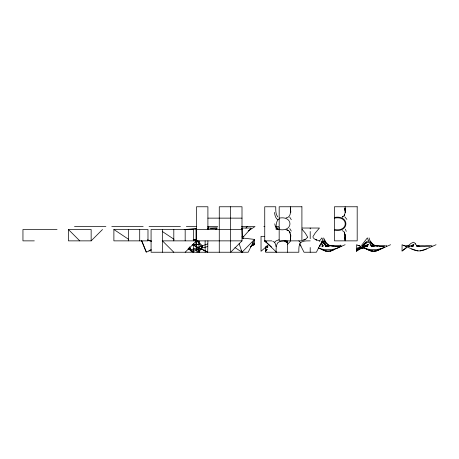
<?xml version="1.0" encoding="UTF-8"?>
<svg xmlns="http://www.w3.org/2000/svg" width="459" height="459" viewBox="0 0 459 459"><rect width="100%" height="100%" fill="white"/><g stroke="black" fill="none" stroke-linecap="round" stroke-linejoin="round"><path stroke-width="0.69" d="M345.134 238.037L345.139 239.449L345.214 236.637L345.139 240.866L344.95 234.061L345.076 235.387L344.33 232.111L344.726 233.12L343.814 231.508L342.276 230.63M290.541 206.768C290.467 210.698 291.488 217.359 285.997 217.916M342.202 217.038C346.304 215.512 344.801 210.147 345.139 206.768M290.518 210.997L290.541 208.191L290.759 212.23L290.541 208.191L290.622 210.945M345.116 210.985L345.134 209.597M340.871 246.598L340.899 245.238L329.769 245.783M386.335 246.598L386.363 245.267M431.799 246.598L431.833 245.267M241.945 229.454L242.002 228.031L251.257 228.031L242.421 237.957L242.002 237.957L254.527 239.409L254.527 243.528L250.287 247.011M345.082 235.289L345.139 239.443L345.116 236.672M345.231 236.643L345.369 235.306M356.586 249.65C357.291 245.41 362.799 247.889 365.421 248.474C371.761 250.505 378.664 249.925 384.74 247.298M322.723 244.848L322.775 246.122L322.723 244.848L322.734 246.03L322.132 246.162L322.843 245.972M365.731 246.162L366.701 245.06L368.365 244.71M196.762 238.158L196.24 239.409L196.24 246.552L196.991 252.232L202.293 247.883L202.293 245.823L197.479 240.889M344.336 215.42L344.692 214.588M312.918 236.712L315.172 233.063L319.453 228.031L302.108 228.031M202.293 245.823L199.126 252.232L196.033 246.552L196.033 228.766M408.298 246.162C410.667 246.793 411.689 244.854 413.829 244.71M307.421 237.406L306.119 238.852L303.772 240.068L305.132 239.466L302.441 240.476M415.12 244.177L414.999 243.127L413.387 242.22L410.989 243.385L407.466 246.42M319.194 241.377L321.885 237.9L324.559 243.809M361.468 245.508L367.349 237.9L370.04 243.838M245.938 228.152L247.183 226.551M275.968 246.684L275.572 244.24L274.597 242.329L276.106 240.866L279.032 239.713M215.759 229.603L217.153 228.031L207.904 228.031L207.967 229.454M362.696 245.576L366.511 241.738L363.31 244.641M287.472 244.417L290.312 241.4M319.412 245.99L322.063 242.788L322.327 241.497L320.743 243.672L316.383 252.232L304.019 252.232L299.664 243.672M91.146 240.866L91.146 229.5L68.414 229.5L68.414 240.866L91.146 240.866L102.512 229.5M185.172 252.232L196.538 240.866L196.538 206.768L207.904 206.768L207.904 229.5M219.27 252.232L219.27 206.768L242.002 206.768L242.002 240.866L230.636 252.232L230.636 206.768M359.948 248.417L357.389 250.849M358.972 249.323L359.77 248.554M359.018 249.266L359.81 248.526M362.002 246.42L366.643 242.691L367.923 242.22L368.761 242.547M265.658 248.474L267.781 246.598M358.129 249.662L358.972 248.927M360.625 247.671L356.586 250.998L360.493 248.095M406.089 247.671L402.055 250.998L402.055 244.716L412.079 249.151C416.428 251.498 421.678 251.498 426.021 249.151L436.05 244.716M277.259 216.889L277.569 216.625C275.44 213.819 275.813 210.09 275.75 206.768L264.74 206.768L264.74 240.51M362.008 246.196L366.643 242.691M268.779 244.475L261.033 251.285L261.033 236.333L264.367 236.333M266.748 249.478L265.658 250.356L267.471 249.271M402.055 250.998L406.812 247.51M265.658 251.291L266.708 250.494M359.076 248.853L360.103 248.095M412.71 246.213L411.843 246.202L413.347 246.081L413.639 245.215M360.636 247.258L356.586 249.765L359.563 248.153M360.063 248.514L358.68 249.461L360.206 248.669L359.007 249.191L361.273 248.422L359.506 248.898L362.467 248.491L360.166 248.658L362.593 248.514L360.935 248.571M403.105 245.685L404.431 245.301L406.301 246.598M248.193 230.946L255.026 226.551L241.48 226.551M321.053 241.612L322.453 240.763L324.404 244.096M279.066 219.201L277.879 219.907C275.796 222.638 276.163 226.264 276.106 229.5L279.078 229.5M357.905 245.513L359.231 245.381L360.837 246.598L356.586 244.716L356.586 251.618M322.057 246.087L322.717 245.324L322.063 246.093L322.379 246.236M194.157 244.968L195.408 244.412L198.913 244.492M148.877 250.648L150.833 249.782M151.487 249.92L146.26 252.232L141.67 240.975M192.332 251.962L199.011 249.013M252.88 244.871L254.188 244.291L254.188 244.716L250.918 246.162M330.245 251.291L345.116 244.716M375.709 251.291L390.586 244.716M342.276 217.004L343.108 216.648M377.304 250.591L373.586 251.618L369.868 250.591M381.022 248.944C376.558 251.406 371.124 251.63 366.615 249.151M426.491 248.944L420.117 250.941M322.086 246.144L322.792 245.462L323.291 245.789M380.557 249.151L374.647 250.941M199.16 248.944L196.027 250.006M198.695 249.151L196.894 249.816M367.154 241.319L367.923 241.009L368.302 241.319M334.496 249.415C330.583 251.4 325.947 251.509 322.011 249.53M331.306 250.821L328.122 251.647L324.932 250.821M359.007 249.191L359.758 248.904M334.232 249.53L330.245 250.821M190.158 250.115L190.588 249.96M191.013 249.811L191.443 249.656M191.873 249.507L192.298 249.357M192.728 249.203L193.159 249.053M193.583 248.898L194.014 248.749M194.438 248.6L194.868 248.445M195.299 248.296L195.723 248.141M196.154 247.992L196.584 247.843M197.009 247.688L197.439 247.539M197.869 247.384L198.294 247.235M198.724 247.085L199.149 246.931M199.579 246.781L200.009 246.632M200.434 246.477L200.864 246.328M201.294 246.173L201.719 246.024M202.149 245.875L202.58 245.72M203.004 245.571L203.435 245.416M203.865 245.267L204.289 245.117M204.72 244.963L205.144 244.813M205.575 244.658L206.005 244.509M206.43 244.36L206.86 244.205M207.29 244.056L207.715 243.901M338.742 247.533C332.322 250.327 325.092 250.384 318.506 248.101M367.424 244.767L365.651 246.162L367.24 246.208M251.463 245.582L254.188 244.716L252.766 244.687M413.347 246.081L411.08 246.104M363.798 246.156L363.333 246.299L364.303 246.093M190.353 250.746L190.795 250.643M191.237 250.534L191.678 250.43M192.12 250.321L192.562 250.218M193.004 250.109L193.446 250.006M193.887 249.897L194.329 249.794M194.771 249.685L195.213 249.581M195.66 249.472L196.102 249.369M196.544 249.26L196.986 249.157M197.427 249.048L197.869 248.944M198.311 248.835L198.753 248.732M199.195 248.623L199.636 248.52M200.078 248.411L200.52 248.308M200.962 248.199L201.403 248.095M201.845 247.986L202.287 247.883L196.033 239.409M202.729 247.774L203.171 247.671M203.612 247.562L204.06 247.458M204.502 247.349L204.944 247.246M205.385 247.143L205.827 247.034M206.269 246.931L206.711 246.822M207.152 246.718L207.594 246.609M327.508 246.202L328.575 245.944L327.147 246.185M193.48 244.859L195.408 244.412M326.865 246.317L328.575 245.944M362.438 246.024L367.246 246.093M373.993 245.99L372.593 246.248L373.844 246.024L372.892 246.213M418.356 246.213L419.308 246.024L418.057 246.248L430.892 245.33M372.788 246.259L373.804 246.076L371.733 246.167L372.691 246.242L372.197 246.219M372.415 246.03L376.581 245.835L383.523 246.896M372.742 246.282L373.729 246.11L372.146 246.213L372.714 246.231M418.212 246.282C422.188 245.353 426.176 247.217 430.181 246.466M328.323 246.058L327.106 246.202M419.193 246.11L417.202 246.167L416.296 245.399L416.892 246.116L415.292 243.574M373.075 246.156L373.5 246.087L372.295 246.271L374.326 246.035L372.26 246.15M418.539 246.156L418.964 246.087L417.191 246.139L418.66 246.225L418.029 246.225M326.957 245.99L331.186 245.754L339.809 247.062M328.386 246.03L327.215 246.144L328.644 246.156L325.5 245.846L326.292 245.955L325.196 244.762L326.257 245.972L325.5 245.846L326.338 246.087M341.1 246.104L337.508 246.603L334.846 246.449M372.077 246.099L372.851 246.001L371.853 246.122M193.635 239.707L193.187 239.759L193.629 239.724M194.541 239.592L194.088 239.65L194.53 239.615M195.442 239.483L194.989 239.541L195.431 239.512M195.895 239.426L196.343 239.374L195.878 239.455M363.144 245.886L364.188 245.772L363.591 245.835M375.25 245.806L385.428 245.33M384.717 246.466L379.633 246.46M285.768 240.723L287.472 241.577C284.356 240.47 280.615 240.682 277.879 242.645C275.796 245.37 276.163 249.002 276.106 252.232M185.488 229.42L185.046 229.448L185.522 229.437M185.924 229.391L186.365 229.362M186.807 229.339L187.249 229.311M187.691 229.282L188.127 229.253M188.569 229.23L189.01 229.202M189.452 229.173L189.894 229.144M190.336 229.121L190.772 229.093M191.214 229.064L191.655 229.035M192.097 229.012L192.539 228.984M192.975 228.955L193.417 228.926M193.859 228.903L194.3 228.875M194.742 228.846L195.184 228.817M195.62 228.794L196.062 228.766M367.544 244.687L367.923 244.699M185.975 229.42L186.429 229.397M186.882 229.38L187.335 229.357M187.788 229.339L188.242 229.316M188.695 229.299L189.148 229.276M189.601 229.259L190.055 229.236M190.508 229.219L190.955 229.196M191.409 229.179L191.862 229.156M192.315 229.139L192.769 229.116M193.222 229.098L193.675 229.075M194.128 229.058L194.582 229.035M195.035 229.018L195.488 228.995M195.941 228.978L196.395 228.955M210.44 228.335L210.893 228.312M211.347 228.289L211.8 228.272M212.253 228.249L212.706 228.232M213.16 228.209L213.613 228.192M214.06 228.169L214.514 228.152M214.967 228.129L215.42 228.112M215.873 228.089L216.327 228.071M216.78 228.048L217.153 228.031M409.359 246.242L409.83 246.225M372.679 246.162L373.391 246.133M366.127 246.11L366.81 246.202L365.507 246.001M367.148 246.15L365.479 246.035L367.143 246.15L366.534 246.133M334.456 217.451C349.695 214.542 349.695 233.092 334.456 230.183M207.904 218.134L242.002 218.134M279.175 218.134C293.519 215.328 293.519 232.306 279.175 229.5M334.456 218.134C348.8 215.328 348.8 232.306 334.456 229.5M74.501 226.551L105.88 226.551M111.784 226.551L143.162 226.551M149.072 226.551L180.45 226.551M186.36 226.551L196.343 226.551M207.755 226.551L217.738 226.551M263.805 226.551L264.849 226.551M276.92 226.551L278.636 226.551M275.394 226.66L276.106 226.66L277.879 229.5L275.394 226.66L274.752 223.837M277.259 228.031L279.571 228.031M57.048 229.5L22.95 229.5L22.95 240.866L34.316 240.866M113.884 229.5L147.982 229.5L147.982 240.866L113.884 240.866L113.884 229.5L128.577 239.3M196.538 229.5L242.002 229.5M241.899 236.333L243.322 236.333M162.188 240.866L242.002 240.866M271.843 240.866L264.74 240.866L276.548 252.232M310.204 240.866C306.968 240.923 303.342 240.556 300.611 242.645C298.528 245.37 298.895 249.002 298.838 252.232L265.623 252.232M193.709 252.232L151.074 252.232L151.074 229.5L193.446 229.5L193.446 240.866M194.163 252.232L194.622 252.232M195.075 252.232L195.528 252.232M195.982 252.232L196.441 252.232M196.894 252.232L197.347 252.232M197.8 252.232L198.259 252.232M198.713 252.232L248.187 252.232L254.527 239.409L242.002 252.232L234.951 247.527M327.215 246.144L328.65 246.156M192.367 244.412L198.77 244.532M412.704 246.208L410.971 246.001M408.849 245.651L406.117 245.496M362.478 245.628L363.385 245.651M417.61 246.213L418.155 246.242M325.833 246.087L326.94 246.144M411.654 246.173L412.302 246.225L411.591 246.11M366.184 246.173L366.833 246.225M376.099 245.995L377.964 246.231M366.42 246.001L365.622 245.881M417.988 250.941L411.614 248.944M331.404 245.99L333.486 246.305M372.524 250.941L366.15 248.944M367.699 244.71L368.015 244.836M413.427 244.762L413.008 244.687L413.651 245.255M362.157 247.441L360.814 247.189L362.185 247.493M188.161 249.03L190.967 249.61M285.997 229.718L288.235 230.384L287.139 229.953L289.015 231.026L290.088 232.902L289.658 231.801L290.478 235.324L290.541 240.866M371.124 245.926L371.52 246.018M364.75 246.122L365.117 246.202M370.797 245.726L371.124 245.806M362.702 247.619L365.45 248.308M363.7 247.803L365.404 248.216M325.993 250.821L321.748 249.415M147.459 239.839L151.579 240.998M147.459 240.264L151.579 241.423M326.257 246.162L325.477 245.938L326.137 246.122L325.006 244.888M319.407 240.9L315.276 239.466L316.635 240.068L314.289 238.852L312.981 237.406M252.84 243.89L254.188 244.291M193.25 239.696L199.304 241.497M321.489 243.654L322.413 244.045M361.91 247.068L362.467 247.315M362.96 247.533L371.463 251.291M318.557 248.003L325.993 251.291M243.695 238.542L242.421 237.957L242.002 228.031M252.616 242.65L254.527 243.528M192.39 244.739L192.803 244.928M193.21 245.123L193.623 245.318M194.037 245.513L194.45 245.703M194.857 245.898L195.27 246.093M195.683 246.288L196.091 246.477M196.504 246.672L196.917 246.867M197.324 247.062L197.737 247.252M198.15 247.447L198.563 247.642M198.971 247.831L199.384 248.026M199.797 248.221L200.204 248.417M200.617 248.606L201.031 248.801M201.438 248.996L201.851 249.191M202.264 249.38L202.677 249.576M203.085 249.771L203.498 249.966M203.911 250.155L204.318 250.35M204.731 250.545L205.144 250.734M205.552 250.93L205.965 251.125M206.378 251.32L206.791 251.509M207.198 251.704L207.611 251.899M192.218 244.722L192.528 244.871M192.837 245.02L193.147 245.163M193.457 245.313L193.761 245.462M194.071 245.611L194.381 245.76M194.691 245.909L195 246.058M195.31 246.202L195.62 246.351M195.93 246.5L196.24 246.649M196.55 246.799L196.859 246.948M197.169 247.091L197.479 247.24M197.789 247.39L198.099 247.539M198.408 247.688L198.718 247.837M199.028 247.98L199.338 248.13M199.648 248.279L199.958 248.428M200.267 248.577L200.577 248.726M200.887 248.876L201.197 249.019M201.507 249.168L201.817 249.317M202.126 249.466L202.436 249.616M202.746 249.765L203.056 249.908M203.366 250.057L203.676 250.207M203.985 250.356L204.295 250.505M204.605 250.654L204.915 250.798M205.225 250.947L205.534 251.096M205.844 251.245L206.154 251.394M206.464 251.543L206.774 251.693M207.084 251.836L207.393 251.985M207.703 252.134L207.904 240.814M322.264 246.087L322.568 246.236M326.888 246.466L325.282 245.513L325.804 245.789M375.095 245.72L372.949 244.446L371.124 242.404L372.949 244.446L375.02 245.829L372.06 243.454L370.384 241.044M319.912 245.972L320.25 246.196M272.732 241.222L274.597 242.329M321.839 244.509L321.541 243.97M284.626 240.866L287.472 242.645L285.102 240.568M266.266 241.887L264.74 240.866L271.476 246.936M162.285 231.462L174.047 239.3M188.156 248.703L193.446 252.232L193.446 243.706M326.16 246.047L323.589 237.9L326.636 243.517L329.78 245.622M266.358 242.197L264.74 240.866L266.249 242.226M277.724 219.775C275.423 218.094 274.855 215.087 274.482 212.431M300.456 242.507L298.838 240.866M344.761 216.74L346.878 219.379M284.804 240.866L286.296 242.22L285.837 241.319M266.954 246.018L267.97 246.971M162.44 240.866L173.806 252.232M68.414 229.5L79.78 240.866M299.337 244.245L300.995 245.99M326.636 243.517L328.38 245.416L329.642 245.886L328.38 245.416L324.725 241.377M302.056 229.276L305.229 233.063L307.714 237.194M322.453 241.887L323.652 243.241M289.79 217.262L291.287 219.689M289.79 228.628L291.287 231.055M322.775 246.122L322.998 246.466M188.993 247.699L191.042 251.102M325.018 244.871L324.387 243.654M345.38 229.15L346.264 231.365M323.859 242.874L324.743 244.572M266.874 246.15L267.591 247.556M241.055 250.339L242.002 252.232L239.162 243.706M324.834 244.417L325.362 245.508M370.258 244.308L370.826 245.508M189.538 247.172L191.449 251.601M189.567 246.936L191.455 251.572M141.67 240.55L146.26 251.807M369.059 237.9L371.715 246.431M345.225 210.997L345.139 208.191L345.369 212.328L345.139 208.191L345.145 209.608M290.484 235.266L290.541 239.443L290.759 235.404L290.541 239.443L290.518 236.637M345.139 208.191L345.157 209.608M290.541 208.191L290.553 209.591M310.204 228.031L310.204 228.966M310.204 231.451L310.204 238.691M310.204 247.51L310.204 252.232M287.472 240.866L287.472 252.232M265.658 246.598L265.658 251.762M208.208 226.551L208.208 228.599M205.127 240.889L205.127 252.232M198.971 240.889L198.971 252.232M185.172 229.5L185.172 240.866M173.806 229.5L173.806 240.866M162.44 229.5L162.44 252.232M139.708 229.5L139.708 240.866M128.342 229.5L128.342 240.866M290.553 238.037L290.541 239.443L290.622 236.689L290.564 238.049M408.963 246.053L408.183 246.208L409.296 245.995L408.963 246.053M184.604 229.471L184.162 229.5L184.616 229.477M301.907 206.768L279.175 206.768L279.175 240.866L301.907 240.866L301.907 206.768M357.188 206.768L334.456 206.768L334.456 240.866L357.188 240.866L357.188 206.768M372.886 246.15L372.375 246.122L372.892 246.15M417.667 246.213L417.202 246.167L417.661 246.219M371.819 245.961L371.377 245.84L371.779 245.978M367.889 244.779L368.141 245.083L367.923 244.79M416.709 245.869L416.428 245.548L416.709 245.869M290.478 235.324L290.346 233.987L290.455 235.295"/></g></svg>
